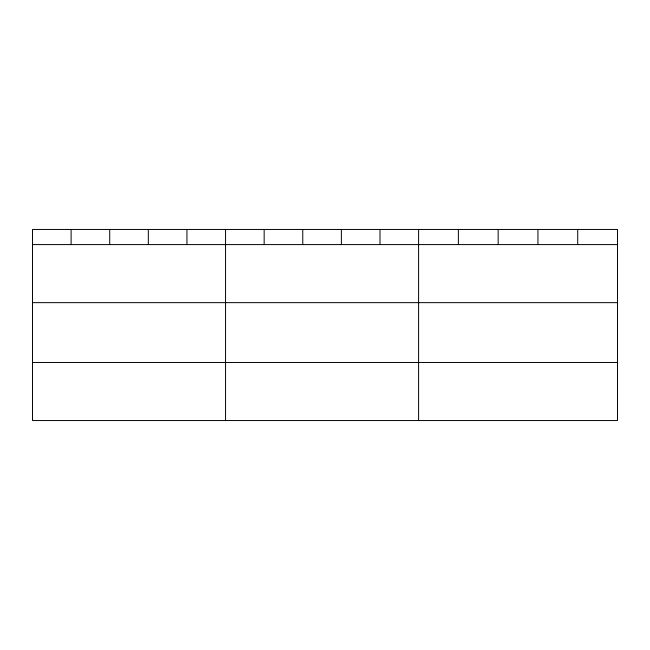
<?xml version="1.0" encoding="UTF-8"?>
<svg xmlns="http://www.w3.org/2000/svg" width="650" height="650" viewBox="0 0 650 650"><rect width="100%" height="100%" fill="white"/><g stroke="black" fill="none" stroke-linecap="round" stroke-linejoin="round"><path stroke-width="0.97" d="M617.5 244.587L617.5 420.542L32.5 420.542L32.5 229.458L617.5 229.458L617.5 244.587L32.5 244.587M32.5 302.648L617.5 302.648M32.5 362.473L617.5 362.473M577.72 229.458L577.72 244.587M537.94 229.458L537.94 244.587M498.16 229.458L498.16 244.587M458.38 229.458L458.38 244.587M418.6 229.458L418.6 420.542M379.99 229.458L379.99 244.587M341.38 229.458L341.38 244.587M302.77 229.458L302.77 244.587M264.16 229.458L264.16 244.587M225.55 229.458L225.55 420.542M186.94 229.458L186.94 244.587M148.33 229.458L148.33 244.587M109.72 229.458L109.72 244.587M71.11 229.458L71.11 244.587"/></g></svg>
